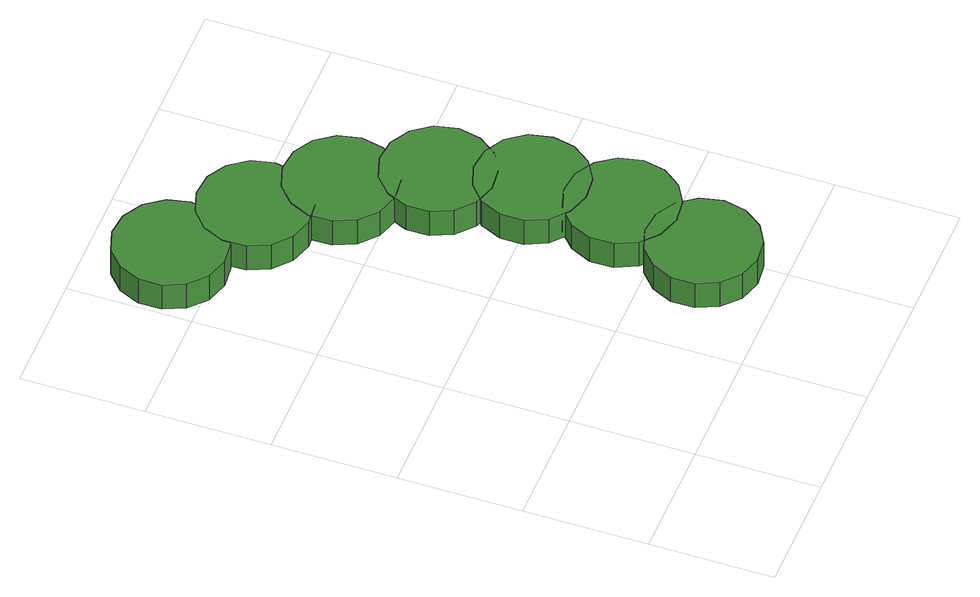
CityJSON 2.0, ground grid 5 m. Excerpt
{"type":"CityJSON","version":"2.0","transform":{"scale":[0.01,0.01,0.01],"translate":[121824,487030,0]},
"CityObjects":{
"tree1":{"type":"SolitaryVegetationObject","attributes":{"function":"something"},"geometry":[{"type":"MultiSurface","lod":"1","boundaries":[[[0,1,2,3,4,5,6,7,8,9,10,11,12,13,14]],[[15,16,17,18,19,20,21,22,23,24,25,26,27,28,29]],[[0,29,28,1]],[[1,28,27,2]],[[2,27,26,3]],[[3,26,25,4]],[[4,25,24,5]],[[5,24,23,6]],[[6,23,22,7]],[[7,22,21,8]],[[8,21,20,9]],[[9,20,19,10]],[[10,19,18,11]],[[11,18,17,12]],[[12,17,16,13]],[[13,16,15,14]],[[14,15,29,0]]]}]},
"tree2":{"type":"SolitaryVegetationObject","attributes":{"function":"something"},"geometry":[{"type":"MultiSurface","lod":"1","boundaries":[[[30,31,32,33,34,35,36,37,38,39,40,41,42,43,44]],[[45,46,47,48,49,50,51,52,53,54,55,56,57,58,59]],[[30,59,58,31]],[[31,58,57,32]],[[32,57,56,33]],[[33,56,55,34]],[[34,55,54,35]],[[35,54,53,36]],[[36,53,52,37]],[[37,52,51,38]],[[38,51,50,39]],[[39,50,49,40]],[[40,49,48,41]],[[41,48,47,42]],[[42,47,46,43]],[[43,46,45,44]],[[44,45,59,30]]]}]},
"tree3":{"type":"SolitaryVegetationObject","attributes":{"function":"something"},"geometry":[{"type":"MultiSurface","lod":"1","boundaries":[[[60,61,62,63,64,65,66,67,68,69,70,71,72,73,74]],[[75,76,77,78,79,80,81,82,83,84,85,86,87,88,89]],[[60,89,88,61]],[[61,88,87,62]],[[62,87,86,63]],[[63,86,85,64]],[[64,85,84,65]],[[65,84,83,66]],[[66,83,82,67]],[[67,82,81,68]],[[68,81,80,69]],[[69,80,79,70]],[[70,79,78,71]],[[71,78,77,72]],[[72,77,76,73]],[[73,76,75,74]],[[74,75,89,60]]]}]},
"tree4":{"type":"SolitaryVegetationObject","attributes":{"function":"something"},"geometry":[{"type":"MultiSurface","lod":"1","boundaries":[[[90,91,92,93,94,95,96,97,98,99,100,101,102,103,104]],[[105,106,107,108,109,110,111,112,113,114,115,116,117,118,119]],[[90,119,118,91]],[[91,118,117,92]],[[92,117,116,93]],[[93,116,115,94]],[[94,115,114,95]],[[95,114,113,96]],[[96,113,112,97]],[[97,112,111,98]],[[98,111,110,99]],[[99,110,109,100]],[[100,109,108,101]],[[101,108,107,102]],[[102,107,106,103]],[[103,106,105,104]],[[104,105,119,90]]]}]},
"tree5":{"type":"SolitaryVegetationObject","attributes":{"function":"something"},"geometry":[{"type":"MultiSurface","lod":"1","boundaries":[[[120,121,122,123,124,125,126,127,128,129,130,131,132,133,134]],[[135,136,137,138,139,140,141,142,143,144,145,146,147,148,149]],[[120,149,148,121]],[[121,148,147,122]],[[122,147,146,123]],[[123,146,145,124]],[[124,145,144,125]],[[125,144,143,126]],[[126,143,142,127]],[[127,142,141,128]],[[128,141,140,129]],[[129,140,139,130]],[[130,139,138,131]],[[131,138,137,132]],[[132,137,136,133]],[[133,136,135,134]],[[134,135,149,120]]]}]},
"tree6":{"type":"SolitaryVegetationObject","attributes":{"function":"something"},"geometry":[{"type":"MultiSurface","lod":"1","boundaries":[[[150,151,152,153,154,155,156,157,158,159,160,161,162,163,164]],[[165,166,167,168,169,170,171,172,173,174,175,176,177,178,179]],[[150,179,178,151]],[[151,178,177,152]],[[152,177,176,153]],[[153,176,175,154]],[[154,175,174,155]],[[155,174,173,156]],[[156,173,172,157]],[[157,172,171,158]],[[158,171,170,159]],[[159,170,169,160]],[[160,169,168,161]],[[161,168,167,162]],[[162,167,166,163]],[[163,166,165,164]],[[164,165,179,150]]]}]},
"tree7":{"type":"SolitaryVegetationObject","attributes":{"function":"something"},"geometry":[{"type":"MultiSurface","lod":"1","boundaries":[[[180,181,182,183,184,185,186,187,188,189,190,191,192,193,194]],[[195,196,197,198,199,200,201,202,203,204,205,206,207,208,209]],[[180,209,208,181]],[[181,208,207,182]],[[182,207,206,183]],[[183,206,205,184]],[[184,205,204,185]],[[185,204,203,186]],[[186,203,202,187]],[[187,202,201,188]],[[188,201,200,189]],[[189,200,199,190]],[[190,199,198,191]],[[191,198,197,192]],[[192,197,196,193]],[[193,196,195,194]],[[194,195,209,180]]]}]}
},
"vertices":[
[471,2176,156],[451,2267,156],[396,2343,156],[315,2390,156],[222,2400,156],[132,2371,156],[63,2308,156],[25,2223,156],[25,2129,156],[63,2043,156],[132,1980,156],[222,1951,156],[315,1961,156],[396,2008,156],[451,2084,156],[451,2084,29],[396,2008,29],[315,1961,29],[222,1951,29],[132,1980,29],[63,2043,29],[25,2129,29],[25,2223,29],[63,2308,29],[132,2371,29],[222,2400,29],[315,2390,29],[396,2343,29],[451,2267,29],[471,2176,29],
[1160,313,163],[1140,405,163],[1085,480,163],[1004,527,163],[911,537,163],[821,508,163],[752,445,163],[714,360,163],[714,266,163],[752,180,163],[821,117,163],[911,88,163],[1004,98,163],[1085,145,163],[1140,221,163],[1140,221,36],[1085,145,36],[1004,98,36],[911,88,36],[821,117,36],[752,180,36],[714,266,36],[714,360,36],[752,445,36],[821,508,36],[911,537,36],[1004,527,36],[1085,480,36],[1140,405,36],[1160,313,36],
[769,1951,159],[750,2043,159],[694,2119,159],[613,2166,159],[520,2175,159],[431,2146,159],[361,2084,159],[323,1998,159],[323,1904,159],[361,1818,159],[431,1756,159],[520,1727,159],[613,1736,159],[694,1783,159],[750,1859,159],[750,1859,32],[694,1783,32],[613,1736,32],[520,1727,32],[431,1756,32],[361,1818,32],[323,1904,32],[323,1998,32],[361,2084,32],[431,2146,32],[520,2175,32],[613,2166,32],[694,2119,32],[750,2043,32],[769,1951,32],
[1251,668,165],[1231,760,165],[1176,836,165],[1095,883,165],[1002,893,165],[912,864,165],[843,801,165],[804,715,165],[804,621,165],[843,536,165],[912,473,165],[1002,444,165],[1095,454,165],[1176,501,165],[1231,576,165],[1231,576,38],[1176,501,38],[1095,454,38],[1002,444,38],[912,473,38],[843,536,38],[804,621,38],[804,715,38],[843,801,38],[912,864,38],[1002,893,38],[1095,883,38],[1176,836,38],[1231,760,38],[1251,668,38],
[999,1694,163],[979,1785,163],[924,1861,163],[843,1908,163],[750,1918,163],[660,1889,163],[591,1826,163],[553,1741,163],[553,1647,163],[591,1561,163],[660,1498,163],[750,1469,163],[843,1479,163],[924,1526,163],[979,1602,163],[979,1602,36],[924,1526,36],[843,1479,36],[750,1469,36],[660,1498,36],[591,1561,36],[553,1647,36],[553,1741,36],[591,1826,36],[660,1889,36],[750,1918,36],[843,1908,36],[924,1861,36],[979,1785,36],[999,1694,36],
[1246,1024,167],[1227,1116,167],[1172,1192,167],[1091,1239,167],[997,1249,167],[908,1220,167],[838,1157,167],[800,1071,167],[800,977,167],[838,892,167],[908,829,167],[997,800,167],[1091,810,167],[1172,857,167],[1227,933,167],[1227,933,40],[1172,857,40],[1091,810,40],[997,800,40],[908,829,40],[838,892,40],[800,977,40],[800,1071,40],[838,1157,40],[908,1220,40],[997,1249,40],[1091,1239,40],[1172,1192,40],[1227,1116,40],[1246,1024,40],
[1167,1370,167],[1148,1462,167],[1092,1537,167],[1011,1584,167],[918,1594,167],[829,1565,167],[759,1502,167],[721,1417,167],[721,1323,167],[759,1237,167],[829,1174,167],[918,1145,167],[1011,1155,167],[1092,1202,167],[1148,1278,167],[1148,1278,40],[1092,1202,40],[1011,1155,40],[918,1145,40],[829,1174,40],[759,1237,40],[721,1323,40],[721,1417,40],[759,1502,40],[829,1565,40],[918,1594,40],[1011,1584,40],[1092,1537,40],[1148,1462,40],[1167,1370,40]
]}
